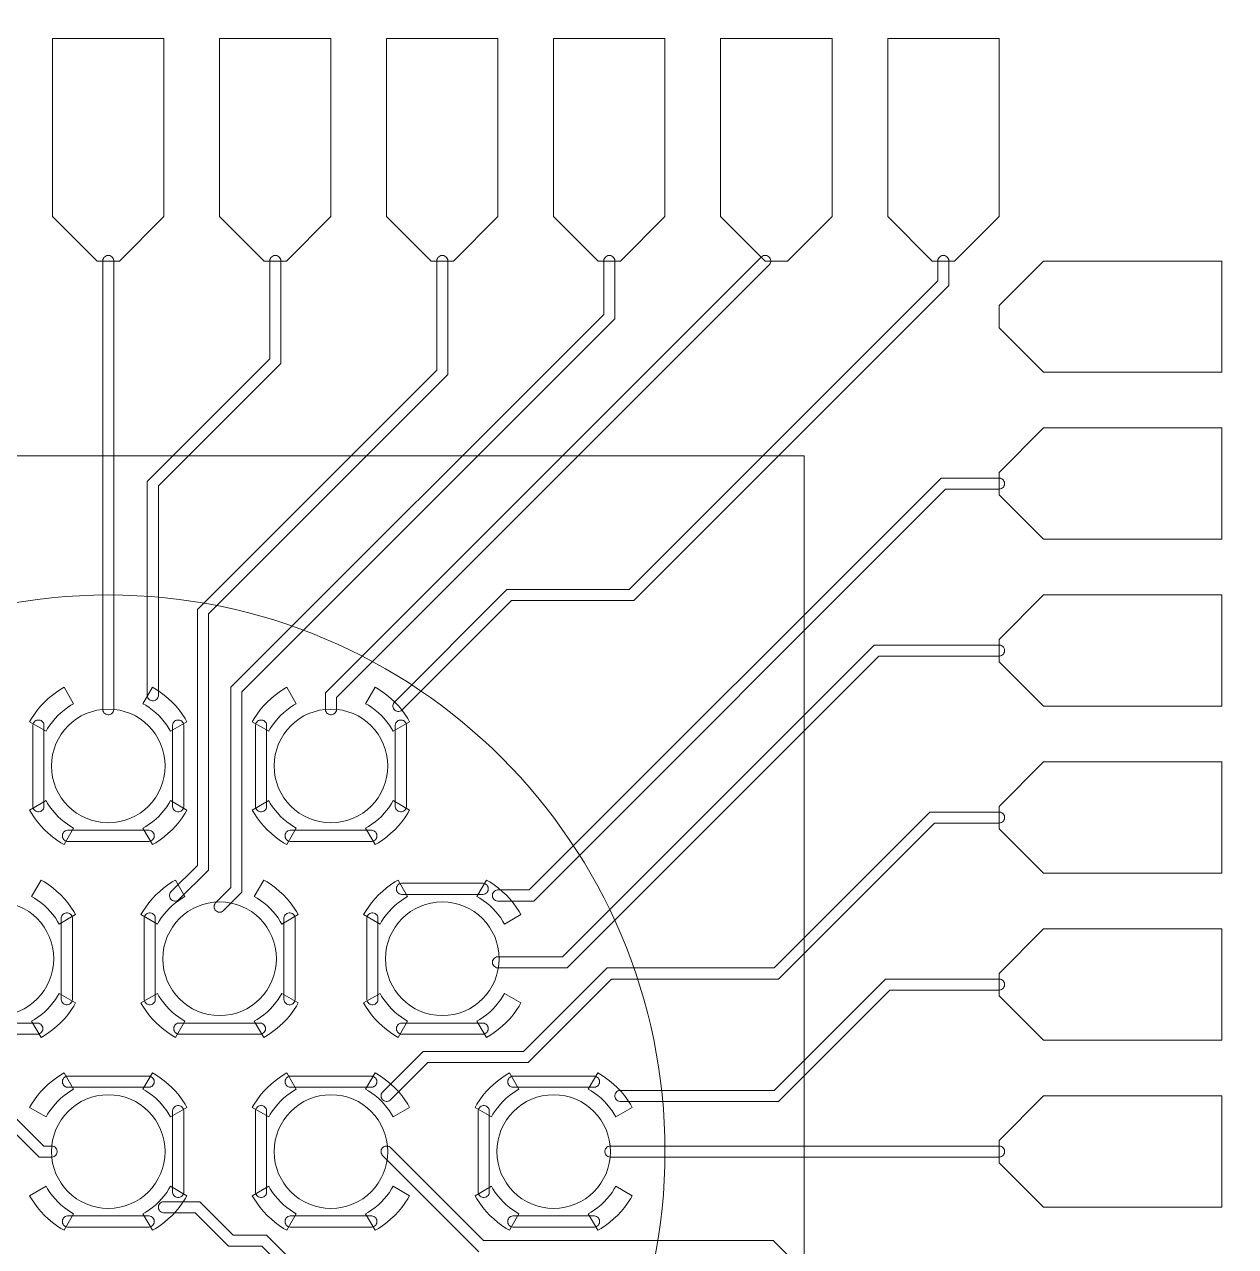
# Model space of a CAD drawing. Extents: x -17000 to 83000, y -71302 to 39000.
# Drawn here: x 54247 to 65125, y -22853 to -11875 of the extents above; entities that cross this region are included whole.
import ezdxf

# ---------------------------------------------------------------- set-up
doc = ezdxf.new("R2010")
doc.units = 0
for name, color, linetype, lineweight, true_color in [('Boundaries', 6, 'Continuous', 5, 0xff00ff), ('Central Electrodes', 5, 'Continuous', 5, 0x0000ff), ('Connectors', 4, 'Continuous', 5, 0x00ffff), ('Reference Electrodes', 30, 'Continuous', 5, 0xff7f00)]:
    doc.layers.add(name, color=color, linetype=linetype, lineweight=lineweight, true_color=true_color)

msp = doc.modelspace()

# ---------------------------------------------------------------- linework, layer by layer
at = {"layer": 'Boundaries'}
for points in [[(61250, -15750), (48750, -15750)], [(61250, -28250), (61250, -15750)]]:
    msp.add_lwpolyline(points, dxfattribs=at)
for centre, radius in [((33000, -11000), 50000), ((33000, -11000), 47500), ((55000, -22000), 5000)]:
    msp.add_circle(centre, radius, dxfattribs=at)
at = {"layer": 'Central Electrodes'}
for points in [[(54900, -14000), (54500, -13600), (54500, -12000), (55500, -12000), (55500, -13600), (55100, -14000)], [(56400, -14000), (56000, -13600), (56000, -12000), (57000, -12000), (57000, -13600), (56600, -14000)], [(57900, -14000), (57500, -13600), (57500, -12000), (58500, -12000), (58500, -13600), (58100, -14000)], [(59400, -14000), (59000, -13600), (59000, -12000), (60000, -12000), (60000, -13600), (59600, -14000)], [(60900, -14000), (60500, -13600), (60500, -12000), (61500, -12000), (61500, -13600), (61100, -14000)], [(62400, -14000), (62000, -13600), (62000, -12000), (63000, -12000), (63000, -13600), (62600, -14000)], [(63400, -15000), (63000, -14600), (63000, -14400), (63400, -14000), (65000, -14000), (65000, -15000)], [(63400, -16500), (63000, -16100), (63000, -15900), (63400, -15500), (65000, -15500), (65000, -16500)], [(63400, -18000), (63000, -17600), (63000, -17400), (63400, -17000), (65000, -17000), (65000, -18000)], [(63400, -19500), (63000, -19100), (63000, -18900), (63400, -18500), (65000, -18500), (65000, -19500)], [(63400, -21000), (63000, -20600), (63000, -20400), (63400, -20000), (65000, -20000), (65000, -21000)], [(63400, -22500), (63000, -22100), (63000, -21900), (63400, -21500), (65000, -21500), (65000, -22500)]]:
    msp.add_lwpolyline(points, close=True, dxfattribs=at)
for centre in [(55000, -18535.898), (57000, -18535.898), (54000, -20267.949), (56000, -20267.949), (58000, -20267.949), (55000, -22000), (57000, -22000), (59000, -22000)]:
    msp.add_circle(centre, 510.252, dxfattribs=at)
at = {"layer": 'Connectors'}
for points in [[(54995.075, -18075.646), (54985.416, -18073.725), (54976.316, -18069.955), (54968.127, -18064.484), (54961.162, -18057.519), (54955.691, -18049.33), (54951.921, -18040.23), (54950, -18030.571), (54950, -13995.075), (54951.921, -13985.416), (54955.691, -13976.316), (54961.162, -13968.127), (54968.127, -13961.162), (54976.316, -13955.691), (54985.416, -13951.921), (54995.075, -13950), (55004.925, -13950), (55014.584, -13951.921), (55023.684, -13955.691), (55031.873, -13961.162), (55038.838, -13968.127), (55044.309, -13976.316), (55048.079, -13985.416), (55050, -13995.075), (55050, -18030.571), (55048.079, -18040.23), (55044.309, -18049.33), (55038.838, -18057.519), (55031.873, -18064.484), (55023.684, -18069.955), (55014.584, -18073.725), (55004.925, -18075.646)], [(55395.075, -17950), (55385.416, -17948.079), (55376.316, -17944.309), (55368.127, -17938.838), (55361.162, -17931.873), (55355.691, -17923.684), (55351.921, -17914.584), (55350, -17904.925), (55350, -15979.29), (56450, -14879.29), (56450, -13995.075), (56451.921, -13985.416), (56455.691, -13976.316), (56461.162, -13968.127), (56468.127, -13961.162), (56476.316, -13955.691), (56485.416, -13951.921), (56495.075, -13950), (56504.925, -13950), (56514.584, -13951.921), (56523.684, -13955.691), (56531.873, -13961.162), (56538.838, -13968.127), (56544.309, -13976.316), (56548.079, -13985.416), (56550, -13995.075), (56550, -14920.71), (55450, -16020.71), (55450, -17904.925), (55448.079, -17914.584), (55444.309, -17923.684), (55438.838, -17931.873), (55431.873, -17938.838), (55423.684, -17944.309), (55414.584, -17948.079), (55404.925, -17950)], [(55595.075, -19750), (55585.415, -19748.078), (55576.316, -19744.309), (55568.127, -19738.838), (55561.162, -19731.873), (55555.691, -19723.684), (55551.922, -19714.585), (55550, -19704.925), (55550, -19695.076), (55551.922, -19685.416), (55555.691, -19676.316), (55561.163, -19668.127), (55800, -19429.29), (55800, -17129.29), (57950, -14979.29), (57950, -13995.075), (57951.921, -13985.416), (57955.691, -13976.316), (57961.162, -13968.127), (57968.127, -13961.162), (57976.316, -13955.691), (57985.416, -13951.921), (57995.075, -13950), (58004.925, -13950), (58014.584, -13951.921), (58023.684, -13955.691), (58031.873, -13961.162), (58038.838, -13968.127), (58044.309, -13976.316), (58048.079, -13985.416), (58050, -13995.075), (58050, -15020.71), (55900, -17170.71), (55900, -19470.71), (55631.873, -19738.837), (55623.684, -19744.309), (55614.584, -19748.078), (55604.924, -19750)], [(55995.075, -19850), (55985.415, -19848.078), (55976.316, -19844.309), (55968.127, -19838.838), (55961.162, -19831.873), (55955.691, -19823.684), (55951.922, -19814.585), (55950, -19804.925), (55950, -19795.076), (55951.922, -19785.416), (55955.691, -19776.316), (55961.163, -19768.127), (56100, -19629.29), (56100, -17829.29), (59450, -14479.29), (59450, -13995.075), (59451.921, -13985.416), (59455.691, -13976.316), (59461.162, -13968.127), (59468.127, -13961.162), (59476.316, -13955.691), (59485.416, -13951.921), (59495.075, -13950), (59504.925, -13950), (59514.584, -13951.921), (59523.684, -13955.691), (59531.873, -13961.162), (59538.838, -13968.127), (59544.309, -13976.316), (59548.079, -13985.416), (59550, -13995.075), (59550, -14520.71), (56200, -17870.71), (56200, -19670.71), (56031.873, -19838.837), (56023.684, -19844.309), (56014.584, -19848.078), (56004.924, -19850)], [(56995.075, -18075.646), (56985.416, -18073.725), (56976.316, -18069.955), (56968.127, -18064.484), (56961.162, -18057.519), (56955.691, -18049.33), (56951.921, -18040.23), (56950, -18030.571), (56950, -17879.29), (60868.127, -13961.163), (60876.316, -13955.691), (60885.416, -13951.922), (60895.076, -13950), (60904.925, -13950), (60914.585, -13951.922), (60923.684, -13955.691), (60931.873, -13961.162), (60938.838, -13968.127), (60944.309, -13976.316), (60948.078, -13985.415), (60950, -13995.075), (60950, -14004.924), (60948.078, -14014.584), (60944.309, -14023.684), (60938.837, -14031.873), (57050, -17920.71), (57050, -18030.571), (57048.079, -18040.23), (57044.309, -18049.33), (57038.838, -18057.519), (57031.873, -18064.484), (57023.684, -18069.955), (57014.584, -18073.725), (57004.925, -18075.646)], [(57600.485, -18047.192), (57590.823, -18045.283), (57581.718, -18041.525), (57573.522, -18036.064), (57566.549, -18029.108), (57561.067, -18020.926), (57557.286, -18011.832), (57555.352, -18002.174), (57555.34, -17992.325), (57557.249, -17982.663), (57561.007, -17973.558), (57566.468, -17965.362), (58579.252, -16950), (59679.29, -16950), (62450, -14179.29), (62450, -13995.075), (62451.921, -13985.416), (62455.691, -13976.316), (62461.162, -13968.127), (62468.127, -13961.162), (62476.316, -13955.691), (62485.416, -13951.921), (62495.075, -13950), (62504.925, -13950), (62514.584, -13951.921), (62523.684, -13955.691), (62531.873, -13961.162), (62538.838, -13968.127), (62544.309, -13976.316), (62548.079, -13985.416), (62550, -13995.075), (62550, -14220.71), (59720.71, -17050), (58620.748, -17050), (57637.268, -18035.983), (57629.086, -18041.465), (57619.992, -18045.246), (57610.334, -18047.18)], [(58495.075, -19750), (58485.416, -19748.079), (58476.316, -19744.309), (58468.127, -19738.838), (58461.162, -19731.873), (58455.691, -19723.684), (58451.921, -19714.584), (58450, -19704.925), (58450, -19695.075), (58451.921, -19685.416), (58455.691, -19676.316), (58461.162, -19668.127), (58468.127, -19661.162), (58476.316, -19655.691), (58485.416, -19651.921), (58495.075, -19650), (58779.29, -19650), (62479.29, -15950), (63004.925, -15950), (63014.584, -15951.921), (63023.684, -15955.691), (63031.873, -15961.162), (63038.838, -15968.127), (63044.309, -15976.316), (63048.079, -15985.416), (63050, -15995.075), (63050, -16004.925), (63048.079, -16014.584), (63044.309, -16023.684), (63038.838, -16031.873), (63031.873, -16038.838), (63023.684, -16044.309), (63014.584, -16048.079), (63004.925, -16050), (62520.71, -16050), (58820.71, -19750)], [(58495.075, -20350), (58485.416, -20348.079), (58476.316, -20344.309), (58468.127, -20338.838), (58461.162, -20331.873), (58455.691, -20323.684), (58451.921, -20314.584), (58450, -20304.925), (58450, -20295.075), (58451.921, -20285.416), (58455.691, -20276.316), (58461.162, -20268.127), (58468.127, -20261.162), (58476.316, -20255.691), (58485.416, -20251.921), (58495.075, -20250), (59079.29, -20250), (61879.29, -17450), (63004.925, -17450), (63014.584, -17451.921), (63023.684, -17455.691), (63031.873, -17461.162), (63038.838, -17468.127), (63044.309, -17476.316), (63048.079, -17485.416), (63050, -17495.075), (63050, -17504.925), (63048.079, -17514.584), (63044.309, -17523.684), (63038.838, -17531.873), (63031.873, -17538.838), (63023.684, -17544.309), (63014.584, -17548.079), (63004.925, -17550), (61920.71, -17550), (59120.71, -20350)], [(54367.207, -18948.398), (54357.548, -18946.477), (54348.448, -18942.707), (54340.259, -18937.236), (54333.294, -18930.271), (54327.823, -18922.082), (54324.053, -18912.982), (54322.132, -18903.323), (54322.132, -18168.473), (54324.053, -18158.814), (54327.823, -18149.714), (54333.294, -18141.525), (54340.259, -18134.56), (54348.448, -18129.089), (54357.548, -18125.319), (54367.207, -18123.398), (54377.057, -18123.398), (54386.716, -18125.319), (54395.816, -18129.089), (54404.005, -18134.56), (54410.97, -18141.525), (54416.441, -18149.714), (54420.211, -18158.814), (54422.132, -18168.473), (54422.132, -18903.323), (54420.211, -18912.982), (54416.441, -18922.082), (54410.97, -18930.271), (54404.005, -18937.236), (54395.816, -18942.707), (54386.716, -18946.477), (54377.057, -18948.398)], [(55622.943, -18948.398), (55613.284, -18946.477), (55604.184, -18942.707), (55595.995, -18937.236), (55589.03, -18930.271), (55583.559, -18922.082), (55579.789, -18912.982), (55577.868, -18903.323), (55577.868, -18168.473), (55579.789, -18158.814), (55583.559, -18149.714), (55589.03, -18141.525), (55595.995, -18134.56), (55604.184, -18129.089), (55613.284, -18125.319), (55622.943, -18123.398), (55632.793, -18123.398), (55642.452, -18125.319), (55651.552, -18129.089), (55659.741, -18134.56), (55666.706, -18141.525), (55672.177, -18149.714), (55675.947, -18158.814), (55677.868, -18168.473), (55677.868, -18903.323), (55675.947, -18912.982), (55672.177, -18922.082), (55666.706, -18930.271), (55659.741, -18937.236), (55651.552, -18942.707), (55642.452, -18946.477), (55632.793, -18948.398)], [(56367.207, -18948.398), (56357.548, -18946.477), (56348.448, -18942.707), (56340.259, -18937.236), (56333.294, -18930.271), (56327.823, -18922.082), (56324.053, -18912.982), (56322.132, -18903.323), (56322.132, -18168.473), (56324.053, -18158.814), (56327.823, -18149.714), (56333.294, -18141.525), (56340.259, -18134.56), (56348.448, -18129.089), (56357.548, -18125.319), (56367.207, -18123.398), (56377.057, -18123.398), (56386.716, -18125.319), (56395.816, -18129.089), (56404.005, -18134.56), (56410.97, -18141.525), (56416.441, -18149.714), (56420.211, -18158.814), (56422.132, -18168.473), (56422.132, -18903.323), (56420.211, -18912.982), (56416.441, -18922.082), (56410.97, -18930.271), (56404.005, -18937.236), (56395.816, -18942.707), (56386.716, -18946.477), (56377.057, -18948.398)], [(57622.943, -18948.398), (57613.284, -18946.477), (57604.184, -18942.707), (57595.995, -18937.236), (57589.03, -18930.271), (57583.559, -18922.082), (57579.789, -18912.982), (57577.868, -18903.323), (57577.868, -18168.473), (57579.789, -18158.814), (57583.559, -18149.714), (57589.03, -18141.525), (57595.995, -18134.56), (57604.184, -18129.089), (57613.284, -18125.319), (57622.943, -18123.398), (57632.793, -18123.398), (57642.452, -18125.319), (57651.552, -18129.089), (57659.741, -18134.56), (57666.706, -18141.525), (57672.177, -18149.714), (57675.947, -18158.814), (57677.868, -18168.473), (57677.868, -18903.323), (57675.947, -18912.982), (57672.177, -18922.082), (57666.706, -18930.271), (57659.741, -18937.236), (57651.552, -18942.707), (57642.452, -18946.477), (57632.793, -18948.398)], [(57495.075, -21550), (57485.415, -21548.078), (57476.316, -21544.309), (57468.127, -21538.838), (57461.162, -21531.873), (57455.691, -21523.684), (57451.922, -21514.585), (57450, -21504.925), (57450, -21495.076), (57451.922, -21485.416), (57455.691, -21476.316), (57461.163, -21468.127), (57829.29, -21100), (58729.29, -21100), (59479.29, -20350), (60979.29, -20350), (62379.29, -18950), (63004.925, -18950), (63014.584, -18951.921), (63023.684, -18955.691), (63031.873, -18961.162), (63038.838, -18968.127), (63044.309, -18976.316), (63048.079, -18985.416), (63050, -18995.075), (63050, -19004.925), (63048.079, -19014.584), (63044.309, -19023.684), (63038.838, -19031.873), (63031.873, -19038.838), (63023.684, -19044.309), (63014.584, -19048.079), (63004.925, -19050), (62420.71, -19050), (61020.71, -20450), (59520.71, -20450), (58770.71, -21200), (57870.71, -21200), (57531.873, -21538.837), (57523.684, -21544.309), (57514.584, -21548.078), (57504.924, -21550)], [(54632.575, -19213.767), (54622.916, -19211.846), (54613.816, -19208.076), (54605.627, -19202.605), (54598.662, -19195.64), (54593.191, -19187.451), (54589.421, -19178.351), (54587.5, -19168.692), (54587.5, -19158.842), (54589.421, -19149.183), (54593.191, -19140.083), (54598.662, -19131.894), (54605.627, -19124.929), (54613.816, -19119.458), (54622.916, -19115.688), (54632.575, -19113.767), (55367.425, -19113.767), (55377.084, -19115.688), (55386.184, -19119.458), (55394.373, -19124.929), (55401.338, -19131.894), (55406.809, -19140.083), (55410.579, -19149.183), (55412.5, -19158.842), (55412.5, -19168.692), (55410.579, -19178.351), (55406.809, -19187.451), (55401.338, -19195.64), (55394.373, -19202.605), (55386.184, -19208.076), (55377.084, -19211.846), (55367.425, -19213.767)], [(56632.575, -19213.767), (56622.916, -19211.846), (56613.816, -19208.076), (56605.627, -19202.605), (56598.662, -19195.64), (56593.191, -19187.451), (56589.421, -19178.351), (56587.5, -19168.692), (56587.5, -19158.842), (56589.421, -19149.183), (56593.191, -19140.083), (56598.662, -19131.894), (56605.627, -19124.929), (56613.816, -19119.458), (56622.916, -19115.688), (56632.575, -19113.767), (57367.425, -19113.767), (57377.084, -19115.688), (57386.184, -19119.458), (57394.373, -19124.929), (57401.338, -19131.894), (57406.809, -19140.083), (57410.579, -19149.183), (57412.5, -19158.842), (57412.5, -19168.692), (57410.579, -19178.351), (57406.809, -19187.451), (57401.338, -19195.64), (57394.373, -19202.605), (57386.184, -19208.076), (57377.084, -19211.846), (57367.425, -19213.767)], [(57632.575, -19690.081), (57622.916, -19688.16), (57613.816, -19684.39), (57605.627, -19678.919), (57598.662, -19671.954), (57593.191, -19663.765), (57589.421, -19654.665), (57587.5, -19645.006), (57587.5, -19635.156), (57589.421, -19625.497), (57593.191, -19616.397), (57598.662, -19608.208), (57605.627, -19601.243), (57613.816, -19595.772), (57622.916, -19592.002), (57632.575, -19590.081), (58367.425, -19590.081), (58377.084, -19592.002), (58386.184, -19595.772), (58394.373, -19601.243), (58401.338, -19608.208), (58406.809, -19616.397), (58410.579, -19625.497), (58412.5, -19635.156), (58412.5, -19645.006), (58410.579, -19654.665), (58406.809, -19663.765), (58401.338, -19671.954), (58394.373, -19678.919), (58386.184, -19684.39), (58377.084, -19688.16), (58367.425, -19690.081)], [(54622.943, -20680.449), (54613.284, -20678.528), (54604.184, -20674.758), (54595.995, -20669.287), (54589.03, -20662.322), (54583.559, -20654.133), (54579.789, -20645.033), (54577.868, -20635.374), (54577.868, -19900.524), (54579.789, -19890.865), (54583.559, -19881.765), (54589.03, -19873.576), (54595.995, -19866.611), (54604.184, -19861.14), (54613.284, -19857.37), (54622.943, -19855.449), (54632.793, -19855.449), (54642.452, -19857.37), (54651.552, -19861.14), (54659.741, -19866.611), (54666.706, -19873.576), (54672.177, -19881.765), (54675.947, -19890.865), (54677.868, -19900.524), (54677.868, -20635.374), (54675.947, -20645.033), (54672.177, -20654.133), (54666.706, -20662.322), (54659.741, -20669.287), (54651.552, -20674.758), (54642.452, -20678.528), (54632.793, -20680.449)], [(55367.207, -20680.449), (55357.548, -20678.528), (55348.448, -20674.758), (55340.259, -20669.287), (55333.294, -20662.322), (55327.823, -20654.133), (55324.053, -20645.033), (55322.132, -20635.374), (55322.132, -19900.524), (55324.053, -19890.865), (55327.823, -19881.765), (55333.294, -19873.576), (55340.259, -19866.611), (55348.448, -19861.14), (55357.548, -19857.37), (55367.207, -19855.449), (55377.057, -19855.449), (55386.716, -19857.37), (55395.816, -19861.14), (55404.005, -19866.611), (55410.97, -19873.576), (55416.441, -19881.765), (55420.211, -19890.865), (55422.132, -19900.524), (55422.132, -20635.374), (55420.211, -20645.033), (55416.441, -20654.133), (55410.97, -20662.322), (55404.005, -20669.287), (55395.816, -20674.758), (55386.716, -20678.528), (55377.057, -20680.449)], [(56622.943, -20680.449), (56613.284, -20678.528), (56604.184, -20674.758), (56595.995, -20669.287), (56589.03, -20662.322), (56583.559, -20654.133), (56579.789, -20645.033), (56577.868, -20635.374), (56577.868, -19900.524), (56579.789, -19890.865), (56583.559, -19881.765), (56589.03, -19873.576), (56595.995, -19866.611), (56604.184, -19861.14), (56613.284, -19857.37), (56622.943, -19855.449), (56632.793, -19855.449), (56642.452, -19857.37), (56651.552, -19861.14), (56659.741, -19866.611), (56666.706, -19873.576), (56672.177, -19881.765), (56675.947, -19890.865), (56677.868, -19900.524), (56677.868, -20635.374), (56675.947, -20645.033), (56672.177, -20654.133), (56666.706, -20662.322), (56659.741, -20669.287), (56651.552, -20674.758), (56642.452, -20678.528), (56632.793, -20680.449)], [(57367.207, -20680.449), (57357.548, -20678.528), (57348.448, -20674.758), (57340.259, -20669.287), (57333.294, -20662.322), (57327.823, -20654.133), (57324.053, -20645.033), (57322.132, -20635.374), (57322.132, -19900.524), (57324.053, -19890.865), (57327.823, -19881.765), (57333.294, -19873.576), (57340.259, -19866.611), (57348.448, -19861.14), (57357.548, -19857.37), (57367.207, -19855.449), (57377.057, -19855.449), (57386.716, -19857.37), (57395.816, -19861.14), (57404.005, -19866.611), (57410.97, -19873.576), (57416.441, -19881.765), (57420.211, -19890.865), (57422.132, -19900.524), (57422.132, -20635.374), (57420.211, -20645.033), (57416.441, -20654.133), (57410.97, -20662.322), (57404.005, -20669.287), (57395.816, -20674.758), (57386.716, -20678.528), (57377.057, -20680.449)], [(59595.075, -21550), (59585.416, -21548.079), (59576.316, -21544.309), (59568.127, -21538.838), (59561.162, -21531.873), (59555.691, -21523.684), (59551.921, -21514.584), (59550, -21504.925), (59550, -21495.075), (59551.921, -21485.416), (59555.691, -21476.316), (59561.162, -21468.127), (59568.127, -21461.162), (59576.316, -21455.691), (59585.416, -21451.921), (59595.075, -21450), (60979.29, -21450), (61979.29, -20450), (63004.925, -20450), (63014.584, -20451.921), (63023.684, -20455.691), (63031.873, -20461.162), (63038.838, -20468.127), (63044.309, -20476.316), (63048.079, -20485.416), (63050, -20495.075), (63050, -20504.925), (63048.079, -20514.584), (63044.309, -20523.684), (63038.838, -20531.873), (63031.873, -20538.838), (63023.684, -20544.309), (63014.584, -20548.079), (63004.925, -20550), (62020.71, -20550), (61020.71, -21550)], [(55632.575, -20945.818), (55622.916, -20943.897), (55613.816, -20940.127), (55605.627, -20934.656), (55598.662, -20927.691), (55593.191, -20919.502), (55589.421, -20910.402), (55587.5, -20900.743), (55587.5, -20890.893), (55589.421, -20881.234), (55593.191, -20872.134), (55598.662, -20863.945), (55605.627, -20856.98), (55613.816, -20851.509), (55622.916, -20847.739), (55632.575, -20845.818), (56367.425, -20845.818), (56377.084, -20847.739), (56386.184, -20851.509), (56394.373, -20856.98), (56401.338, -20863.945), (56406.809, -20872.134), (56410.579, -20881.234), (56412.5, -20890.893), (56412.5, -20900.743), (56410.579, -20910.402), (56406.809, -20919.502), (56401.338, -20927.691), (56394.373, -20934.656), (56386.184, -20940.127), (56377.084, -20943.897), (56367.425, -20945.818)], [(57632.575, -20945.818), (57622.916, -20943.897), (57613.816, -20940.127), (57605.627, -20934.656), (57598.662, -20927.691), (57593.191, -20919.502), (57589.421, -20910.402), (57587.5, -20900.743), (57587.5, -20890.893), (57589.421, -20881.234), (57593.191, -20872.134), (57598.662, -20863.945), (57605.627, -20856.98), (57613.816, -20851.509), (57622.916, -20847.739), (57632.575, -20845.818), (58367.425, -20845.818), (58377.084, -20847.739), (58386.184, -20851.509), (58394.373, -20856.98), (58401.338, -20863.945), (58406.809, -20872.134), (58410.579, -20881.234), (58412.5, -20890.893), (58412.5, -20900.743), (58410.579, -20910.402), (58406.809, -20919.502), (58401.338, -20927.691), (58394.373, -20934.656), (58386.184, -20940.127), (58377.084, -20943.897), (58367.425, -20945.818)], [(54632.575, -21422.132), (54622.916, -21420.211), (54613.816, -21416.441), (54605.627, -21410.97), (54598.662, -21404.005), (54593.191, -21395.816), (54589.421, -21386.716), (54587.5, -21377.057), (54587.5, -21367.207), (54589.421, -21357.548), (54593.191, -21348.448), (54598.662, -21340.259), (54605.627, -21333.294), (54613.816, -21327.823), (54622.916, -21324.053), (54632.575, -21322.132), (55367.425, -21322.132), (55377.084, -21324.053), (55386.184, -21327.823), (55394.373, -21333.294), (55401.338, -21340.259), (55406.809, -21348.448), (55410.579, -21357.548), (55412.5, -21367.207), (55412.5, -21377.057), (55410.579, -21386.716), (55406.809, -21395.816), (55401.338, -21404.005), (55394.373, -21410.97), (55386.184, -21416.441), (55377.084, -21420.211), (55367.425, -21422.132)], [(56632.575, -21422.132), (56622.916, -21420.211), (56613.816, -21416.441), (56605.627, -21410.97), (56598.662, -21404.005), (56593.191, -21395.816), (56589.421, -21386.716), (56587.5, -21377.057), (56587.5, -21367.207), (56589.421, -21357.548), (56593.191, -21348.448), (56598.662, -21340.259), (56605.627, -21333.294), (56613.816, -21327.823), (56622.916, -21324.053), (56632.575, -21322.132), (57367.425, -21322.132), (57377.084, -21324.053), (57386.184, -21327.823), (57394.373, -21333.294), (57401.338, -21340.259), (57406.809, -21348.448), (57410.579, -21357.548), (57412.5, -21367.207), (57412.5, -21377.057), (57410.579, -21386.716), (57406.809, -21395.816), (57401.338, -21404.005), (57394.373, -21410.97), (57386.184, -21416.441), (57377.084, -21420.211), (57367.425, -21422.132)], [(58632.575, -21422.132), (58622.916, -21420.211), (58613.816, -21416.441), (58605.627, -21410.97), (58598.662, -21404.005), (58593.191, -21395.816), (58589.421, -21386.716), (58587.5, -21377.057), (58587.5, -21367.207), (58589.421, -21357.548), (58593.191, -21348.448), (58598.662, -21340.259), (58605.627, -21333.294), (58613.816, -21327.823), (58622.916, -21324.053), (58632.575, -21322.132), (59367.425, -21322.132), (59377.084, -21324.053), (59386.184, -21327.823), (59394.373, -21333.294), (59401.338, -21340.259), (59406.809, -21348.448), (59410.579, -21357.548), (59412.5, -21367.207), (59412.5, -21377.057), (59410.579, -21386.716), (59406.809, -21395.816), (59401.338, -21404.005), (59394.373, -21410.97), (59386.184, -21416.441), (59377.084, -21420.211), (59367.425, -21422.132)], [(55622.943, -22412.5), (55613.284, -22410.579), (55604.184, -22406.809), (55595.995, -22401.338), (55589.03, -22394.373), (55583.559, -22386.184), (55579.789, -22377.084), (55577.868, -22367.425), (55577.868, -21632.575), (55579.789, -21622.916), (55583.559, -21613.816), (55589.03, -21605.627), (55595.995, -21598.662), (55604.184, -21593.191), (55613.284, -21589.421), (55622.943, -21587.5), (55632.793, -21587.5), (55642.452, -21589.421), (55651.552, -21593.191), (55659.741, -21598.662), (55666.706, -21605.627), (55672.177, -21613.816), (55675.947, -21622.916), (55677.868, -21632.575), (55677.868, -22367.425), (55675.947, -22377.084), (55672.177, -22386.184), (55666.706, -22394.373), (55659.741, -22401.338), (55651.552, -22406.809), (55642.452, -22410.579), (55632.793, -22412.5)], [(56367.207, -22412.5), (56357.548, -22410.579), (56348.448, -22406.809), (56340.259, -22401.338), (56333.294, -22394.373), (56327.823, -22386.184), (56324.053, -22377.084), (56322.132, -22367.425), (56322.132, -21632.575), (56324.053, -21622.916), (56327.823, -21613.816), (56333.294, -21605.627), (56340.259, -21598.662), (56348.448, -21593.191), (56357.548, -21589.421), (56367.207, -21587.5), (56377.057, -21587.5), (56386.716, -21589.421), (56395.816, -21593.191), (56404.005, -21598.662), (56410.97, -21605.627), (56416.441, -21613.816), (56420.211, -21622.916), (56422.132, -21632.575), (56422.132, -22367.425), (56420.211, -22377.084), (56416.441, -22386.184), (56410.97, -22394.373), (56404.005, -22401.338), (56395.816, -22406.809), (56386.716, -22410.579), (56377.057, -22412.5)], [(58367.207, -22412.5), (58357.548, -22410.579), (58348.448, -22406.809), (58340.259, -22401.338), (58333.294, -22394.373), (58327.823, -22386.184), (58324.053, -22377.084), (58322.132, -22367.425), (58322.132, -21632.575), (58324.053, -21622.916), (58327.823, -21613.816), (58333.294, -21605.627), (58340.259, -21598.662), (58348.448, -21593.191), (58357.548, -21589.421), (58367.207, -21587.5), (58377.057, -21587.5), (58386.716, -21589.421), (58395.816, -21593.191), (58404.005, -21598.662), (58410.97, -21605.627), (58416.441, -21613.816), (58420.211, -21622.916), (58422.132, -21632.575), (58422.132, -22367.425), (58420.211, -22377.084), (58416.441, -22386.184), (58410.97, -22394.373), (58404.005, -22401.338), (58395.816, -22406.809), (58386.716, -22410.579), (58377.057, -22412.5)], [(59505.327, -22050), (59495.668, -22048.079), (59486.568, -22044.309), (59478.379, -22038.838), (59471.414, -22031.873), (59465.943, -22023.684), (59462.173, -22014.584), (59460.252, -22004.925), (59460.252, -21995.075), (59462.173, -21985.416), (59465.943, -21976.316), (59471.414, -21968.127), (59478.379, -21961.162), (59486.568, -21955.691), (59495.668, -21951.921), (59505.327, -21950), (63004.925, -21950), (63014.584, -21951.921), (63023.684, -21955.691), (63031.873, -21961.162), (63038.838, -21968.127), (63044.309, -21976.316), (63048.079, -21985.416), (63050, -21995.075), (63050, -22004.925), (63048.079, -22014.584), (63044.309, -22023.684), (63038.838, -22031.873), (63031.873, -22038.838), (63023.684, -22044.309), (63014.584, -22048.079), (63004.925, -22050)], [(54632.575, -22677.868), (54622.916, -22675.947), (54613.816, -22672.177), (54605.627, -22666.706), (54598.662, -22659.741), (54593.191, -22651.552), (54589.421, -22642.452), (54587.5, -22632.793), (54587.5, -22622.943), (54589.421, -22613.284), (54593.191, -22604.184), (54598.662, -22595.995), (54605.627, -22589.03), (54613.816, -22583.559), (54622.916, -22579.789), (54632.575, -22577.868), (55367.425, -22577.868), (55377.084, -22579.789), (55386.184, -22583.559), (55394.373, -22589.03), (55401.338, -22595.995), (55406.809, -22604.184), (55410.579, -22613.284), (55412.5, -22622.943), (55412.5, -22632.793), (55410.579, -22642.452), (55406.809, -22651.552), (55401.338, -22659.741), (55394.373, -22666.706), (55386.184, -22672.177), (55377.084, -22675.947), (55367.425, -22677.868)], [(56632.575, -22677.868), (56622.916, -22675.947), (56613.816, -22672.177), (56605.627, -22666.706), (56598.662, -22659.741), (56593.191, -22651.552), (56589.421, -22642.452), (56587.5, -22632.793), (56587.5, -22622.943), (56589.421, -22613.284), (56593.191, -22604.184), (56598.662, -22595.995), (56605.627, -22589.03), (56613.816, -22583.559), (56622.916, -22579.789), (56632.575, -22577.868), (57367.425, -22577.868), (57377.084, -22579.789), (57386.184, -22583.559), (57394.373, -22589.03), (57401.338, -22595.995), (57406.809, -22604.184), (57410.579, -22613.284), (57412.5, -22622.943), (57412.5, -22632.793), (57410.579, -22642.452), (57406.809, -22651.552), (57401.338, -22659.741), (57394.373, -22666.706), (57386.184, -22672.177), (57377.084, -22675.947), (57367.425, -22677.868)], [(58632.575, -22677.868), (58622.916, -22675.947), (58613.816, -22672.177), (58605.627, -22666.706), (58598.662, -22659.741), (58593.191, -22651.552), (58589.421, -22642.452), (58587.5, -22632.793), (58587.5, -22622.943), (58589.421, -22613.284), (58593.191, -22604.184), (58598.662, -22595.995), (58605.627, -22589.03), (58613.816, -22583.559), (58622.916, -22579.789), (58632.575, -22577.868), (59367.425, -22577.868), (59377.084, -22579.789), (59386.184, -22583.559), (59394.373, -22589.03), (59401.338, -22595.995), (59406.809, -22604.184), (59410.579, -22613.284), (59412.5, -22622.943), (59412.5, -22632.793), (59410.579, -22642.452), (59406.809, -22651.552), (59401.338, -22659.741), (59394.373, -22666.706), (59386.184, -22672.177), (59377.084, -22675.947), (59367.425, -22677.868)]]:
    msp.add_lwpolyline(points, close=True, dxfattribs=at)
for points in [[(53050, -20579.29), (54420.71, -21950), (54494.673, -21950), (54504.332, -21951.921), (54513.432, -21955.691), (54521.621, -21961.162), (54528.586, -21968.127), (54534.057, -21976.316), (54537.827, -21985.416), (54539.748, -21995.075), (54539.748, -22004.925), (54537.827, -22014.584), (54534.057, -22023.684), (54528.586, -22031.873), (54521.621, -22038.838), (54513.432, -22044.309), (54504.332, -22048.079), (54494.673, -22050), (54379.29, -22050), (52950, -20620.71)], [(53632.575, -20845.818), (54367.425, -20845.818), (54377.084, -20847.739), (54386.184, -20851.509), (54394.373, -20856.98), (54401.338, -20863.945), (54406.809, -20872.134), (54410.579, -20881.234), (54412.5, -20890.893), (54412.5, -20900.743), (54410.579, -20910.402), (54406.809, -20919.502), (54401.338, -20927.691), (54394.373, -20934.656), (54386.184, -20940.127), (54377.084, -20943.897), (54367.425, -20945.818), (53632.575, -20945.818)], [(58329.29, -22900), (57461.163, -22031.873), (57455.691, -22023.684), (57451.922, -22014.584), (57450, -22004.924), (57450, -21995.075), (57451.922, -21985.415), (57455.691, -21976.316), (57461.162, -21968.127), (57468.127, -21961.162), (57476.316, -21955.691), (57485.415, -21951.922), (57495.075, -21950), (57504.924, -21950), (57514.584, -21951.922), (57523.684, -21955.691), (57531.873, -21961.163), (58370.71, -22800), (60970.71, -22800), (61620.71, -23450)], [(56950, -23420.71), (56379.29, -22850), (56079.29, -22850), (55779.29, -22550), (55495.075, -22550), (55485.416, -22548.079), (55476.316, -22544.309), (55468.127, -22538.838), (55461.162, -22531.873), (55455.691, -22523.684), (55451.921, -22514.584), (55450, -22504.925), (55450, -22495.075), (55451.921, -22485.416), (55455.691, -22476.316), (55461.162, -22468.127), (55468.127, -22461.162), (55476.316, -22455.691), (55485.416, -22451.921), (55495.075, -22450), (55820.71, -22450), (56120.71, -22750), (56420.71, -22750), (57050, -23379.29)]]:
    msp.add_lwpolyline(points, dxfattribs=at)
at = {"layer": 'Reference Electrodes'}
for points in [[(54440.743, -18224.558), (54293.52, -18139.558), (54310.303, -18110.487), (54336.206, -18071.104), (54364.353, -18033.296), (54394.654, -17997.186), (54427.001, -17962.9), (54461.287, -17930.552), (54497.398, -17900.252), (54535.205, -17872.105), (54574.59, -17846.201), (54603.66, -17829.418), (54688.66, -17976.642), (54663.872, -17990.953), (54632.757, -18011.419), (54602.88, -18033.66), (54574.35, -18057.601), (54547.26, -18083.158), (54521.701, -18110.249), (54497.762, -18138.779), (54475.521, -18168.654), (54455.055, -18199.771)], [(55559.257, -18224.558), (55544.945, -18199.771), (55524.479, -18168.654), (55502.238, -18138.779), (55478.299, -18110.249), (55452.74, -18083.158), (55425.65, -18057.601), (55397.12, -18033.66), (55367.243, -18011.419), (55336.127, -17990.953), (55311.34, -17976.642), (55396.34, -17829.418), (55425.409, -17846.201), (55464.794, -17872.105), (55502.602, -17900.252), (55538.713, -17930.552), (55572.999, -17962.9), (55605.346, -17997.186), (55635.646, -18033.296), (55663.793, -18071.104), (55689.697, -18110.487), (55706.48, -18139.558)], [(56440.743, -18224.558), (56293.52, -18139.558), (56310.303, -18110.487), (56336.207, -18071.104), (56364.354, -18033.296), (56394.654, -17997.186), (56427.001, -17962.9), (56461.287, -17930.552), (56497.398, -17900.252), (56535.206, -17872.105), (56574.591, -17846.201), (56603.66, -17829.418), (56688.66, -17976.642), (56663.873, -17990.953), (56632.757, -18011.419), (56602.88, -18033.66), (56574.35, -18057.601), (56547.26, -18083.158), (56521.701, -18110.249), (56497.762, -18138.779), (56475.521, -18168.654), (56455.055, -18199.771)], [(57559.257, -18224.558), (57544.945, -18199.771), (57524.479, -18168.654), (57502.238, -18138.779), (57478.299, -18110.249), (57452.74, -18083.158), (57425.65, -18057.601), (57397.12, -18033.66), (57367.243, -18011.419), (57336.127, -17990.953), (57311.34, -17976.642), (57396.34, -17829.418), (57425.409, -17846.201), (57464.794, -17872.105), (57502.602, -17900.252), (57538.713, -17930.552), (57572.999, -17962.9), (57605.346, -17997.186), (57635.646, -18033.296), (57663.793, -18071.104), (57689.697, -18110.487), (57706.48, -18139.558)], [(54603.66, -19242.379), (54574.59, -19225.595), (54535.206, -19199.691), (54497.399, -19171.546), (54461.287, -19141.244), (54427.001, -19108.897), (54394.654, -19074.611), (54364.353, -19038.501), (54336.206, -19000.692), (54310.303, -18961.309), (54293.52, -18932.238), (54440.743, -18847.238), (54455.054, -18872.026), (54475.521, -18903.142), (54497.762, -18933.018), (54521.701, -18961.548), (54547.26, -18988.638), (54574.351, -19014.197), (54602.88, -19038.136), (54632.756, -19060.378), (54663.874, -19080.844), (54688.66, -19095.155)], [(55396.34, -19242.379), (55311.34, -19095.155), (55336.126, -19080.844), (55367.244, -19060.378), (55397.12, -19038.136), (55425.649, -19014.197), (55452.74, -18988.638), (55478.299, -18961.548), (55502.238, -18933.018), (55524.479, -18903.142), (55544.945, -18872.026), (55559.257, -18847.238), (55706.48, -18932.238), (55689.697, -18961.309), (55663.794, -19000.692), (55635.646, -19038.501), (55605.346, -19074.611), (55572.999, -19108.897), (55538.713, -19141.244), (55502.601, -19171.546), (55464.794, -19199.691), (55425.41, -19225.595)], [(56603.66, -19242.379), (56574.59, -19225.595), (56535.206, -19199.691), (56497.399, -19171.546), (56461.287, -19141.244), (56427.001, -19108.897), (56394.654, -19074.611), (56364.354, -19038.501), (56336.206, -19000.692), (56310.303, -18961.309), (56293.52, -18932.238), (56440.743, -18847.238), (56455.055, -18872.026), (56475.521, -18903.142), (56497.762, -18933.018), (56521.701, -18961.548), (56547.26, -18988.638), (56574.351, -19014.197), (56602.88, -19038.136), (56632.756, -19060.378), (56663.874, -19080.844), (56688.66, -19095.155)], [(57396.34, -19242.379), (57311.34, -19095.155), (57336.126, -19080.844), (57367.244, -19060.378), (57397.12, -19038.136), (57425.649, -19014.197), (57452.74, -18988.638), (57478.299, -18961.548), (57502.238, -18933.018), (57524.479, -18903.142), (57544.945, -18872.026), (57559.257, -18847.238), (57706.48, -18932.238), (57689.697, -18961.309), (57663.794, -19000.692), (57635.646, -19038.501), (57605.346, -19074.611), (57572.999, -19108.897), (57538.713, -19141.244), (57502.601, -19171.546), (57464.794, -19199.691), (57425.41, -19225.595)], [(54559.257, -19956.609), (54544.945, -19931.822), (54524.479, -19900.706), (54502.237, -19870.828), (54478.299, -19842.3), (54452.74, -19815.209), (54425.649, -19789.65), (54397.121, -19765.712), (54367.243, -19743.47), (54336.127, -19723.004), (54311.34, -19708.693), (54396.34, -19561.469), (54425.409, -19578.252), (54464.794, -19604.156), (54502.602, -19632.303), (54538.713, -19662.603), (54572.999, -19694.95), (54605.346, -19729.236), (54635.646, -19765.347), (54663.793, -19803.155), (54689.697, -19842.538), (54706.48, -19871.609)], [(55440.743, -19956.609), (55293.52, -19871.609), (55310.303, -19842.538), (55336.207, -19803.155), (55364.354, -19765.347), (55394.654, -19729.236), (55427.001, -19694.95), (55461.287, -19662.603), (55497.398, -19632.303), (55535.206, -19604.156), (55574.591, -19578.252), (55603.66, -19561.469), (55688.66, -19708.693), (55663.873, -19723.004), (55632.757, -19743.47), (55602.879, -19765.712), (55574.351, -19789.65), (55547.26, -19815.209), (55521.701, -19842.3), (55497.763, -19870.828), (55475.521, -19900.706), (55455.055, -19931.822)], [(56559.257, -19956.609), (56544.945, -19931.822), (56524.479, -19900.706), (56502.237, -19870.828), (56478.299, -19842.3), (56452.74, -19815.209), (56425.649, -19789.65), (56397.121, -19765.712), (56367.243, -19743.47), (56336.127, -19723.004), (56311.34, -19708.693), (56396.34, -19561.469), (56425.409, -19578.252), (56464.794, -19604.156), (56502.602, -19632.303), (56538.713, -19662.603), (56572.999, -19694.95), (56605.346, -19729.236), (56635.646, -19765.347), (56663.793, -19803.155), (56689.697, -19842.538), (56706.48, -19871.609)], [(57440.743, -19956.609), (57293.52, -19871.609), (57310.303, -19842.538), (57336.207, -19803.155), (57364.354, -19765.347), (57394.654, -19729.236), (57427.001, -19694.95), (57461.287, -19662.603), (57497.398, -19632.303), (57535.206, -19604.156), (57574.591, -19578.252), (57603.66, -19561.469), (57688.66, -19708.693), (57663.873, -19723.004), (57632.757, -19743.47), (57602.879, -19765.712), (57574.351, -19789.65), (57547.26, -19815.209), (57521.701, -19842.3), (57497.763, -19870.828), (57475.521, -19900.706), (57455.055, -19931.822)], [(58559.257, -19956.609), (58544.945, -19931.822), (58524.479, -19900.706), (58502.237, -19870.828), (58478.299, -19842.3), (58452.74, -19815.209), (58425.649, -19789.65), (58397.121, -19765.712), (58367.243, -19743.47), (58336.127, -19723.004), (58311.34, -19708.693), (58396.34, -19561.469), (58425.409, -19578.252), (58464.794, -19604.156), (58502.602, -19632.303), (58538.713, -19662.603), (58572.999, -19694.95), (58605.346, -19729.236), (58635.646, -19765.347), (58663.793, -19803.155), (58689.697, -19842.538), (58706.48, -19871.609)], [(54396.34, -20974.43), (54311.34, -20827.206), (54336.127, -20812.894), (54367.243, -20792.428), (54397.121, -20770.186), (54425.649, -20746.248), (54452.74, -20720.689), (54478.299, -20693.598), (54502.237, -20665.069), (54524.48, -20635.193), (54544.945, -20604.077), (54559.257, -20579.289), (54706.48, -20664.289), (54689.696, -20693.36), (54663.794, -20732.743), (54635.646, -20770.552), (54605.346, -20806.662), (54572.999, -20840.948), (54538.713, -20873.295), (54502.602, -20903.595), (54464.794, -20931.742), (54425.41, -20957.646)], [(55603.66, -20974.43), (55574.59, -20957.646), (55535.206, -20931.742), (55497.398, -20903.595), (55461.287, -20873.295), (55427.001, -20840.948), (55394.654, -20806.662), (55364.354, -20770.552), (55336.206, -20732.743), (55310.303, -20693.36), (55293.52, -20664.289), (55440.743, -20579.289), (55455.055, -20604.077), (55475.52, -20635.193), (55497.762, -20665.069), (55521.701, -20693.598), (55547.26, -20720.689), (55574.351, -20746.248), (55602.879, -20770.186), (55632.757, -20792.428), (55663.873, -20812.894), (55688.66, -20827.206)], [(56396.34, -20974.43), (56311.34, -20827.206), (56336.127, -20812.894), (56367.243, -20792.428), (56397.121, -20770.186), (56425.649, -20746.248), (56452.74, -20720.689), (56478.299, -20693.598), (56502.238, -20665.069), (56524.48, -20635.193), (56544.945, -20604.077), (56559.257, -20579.289), (56706.48, -20664.289), (56689.697, -20693.36), (56663.794, -20732.743), (56635.646, -20770.552), (56605.346, -20806.662), (56572.999, -20840.948), (56538.713, -20873.295), (56502.602, -20903.595), (56464.794, -20931.742), (56425.41, -20957.646)], [(57603.66, -20974.43), (57574.59, -20957.646), (57535.206, -20931.742), (57497.398, -20903.595), (57461.287, -20873.295), (57427.001, -20840.948), (57394.654, -20806.662), (57364.354, -20770.552), (57336.206, -20732.743), (57310.303, -20693.36), (57293.52, -20664.289), (57440.743, -20579.289), (57455.055, -20604.077), (57475.52, -20635.193), (57497.762, -20665.069), (57521.701, -20693.598), (57547.26, -20720.689), (57574.351, -20746.248), (57602.879, -20770.186), (57632.757, -20792.428), (57663.873, -20812.894), (57688.66, -20827.206)], [(58396.34, -20974.43), (58311.34, -20827.206), (58336.127, -20812.894), (58367.243, -20792.428), (58397.121, -20770.186), (58425.649, -20746.248), (58452.74, -20720.689), (58478.299, -20693.598), (58502.238, -20665.069), (58524.48, -20635.193), (58544.945, -20604.077), (58559.257, -20579.289), (58706.48, -20664.289), (58689.697, -20693.36), (58663.794, -20732.743), (58635.646, -20770.552), (58605.346, -20806.662), (58572.999, -20840.948), (58538.713, -20873.295), (58502.602, -20903.595), (58464.794, -20931.742), (58425.41, -20957.646)], [(54440.743, -21688.66), (54293.52, -21603.66), (54310.303, -21574.589), (54336.206, -21535.206), (54364.354, -21497.398), (54394.654, -21461.287), (54427.001, -21427.001), (54461.287, -21394.654), (54497.398, -21364.354), (54535.206, -21336.207), (54574.589, -21310.303), (54603.66, -21293.52), (54688.66, -21440.743), (54663.873, -21455.055), (54632.757, -21475.521), (54602.879, -21497.763), (54574.351, -21521.701), (54547.26, -21547.26), (54521.701, -21574.351), (54497.763, -21602.879), (54475.52, -21632.757), (54455.055, -21663.873)], [(55559.257, -21688.66), (55544.945, -21663.873), (55524.479, -21632.757), (55502.237, -21602.879), (55478.299, -21574.351), (55452.74, -21547.26), (55425.649, -21521.701), (55397.121, -21497.763), (55367.243, -21475.521), (55336.127, -21455.055), (55311.34, -21440.743), (55396.34, -21293.52), (55425.411, -21310.303), (55464.794, -21336.207), (55502.602, -21364.354), (55538.713, -21394.654), (55572.999, -21427.001), (55605.346, -21461.287), (55635.646, -21497.398), (55663.793, -21535.206), (55689.697, -21574.589), (55706.48, -21603.66)], [(56440.743, -21688.66), (56293.52, -21603.66), (56310.303, -21574.589), (56336.207, -21535.206), (56364.354, -21497.398), (56394.654, -21461.287), (56427.001, -21427.001), (56461.287, -21394.654), (56497.398, -21364.354), (56535.206, -21336.207), (56574.589, -21310.303), (56603.66, -21293.52), (56688.66, -21440.743), (56663.873, -21455.055), (56632.757, -21475.521), (56602.879, -21497.763), (56574.351, -21521.701), (56547.26, -21547.26), (56521.701, -21574.351), (56497.763, -21602.879), (56475.521, -21632.757), (56455.055, -21663.873)], [(57559.257, -21688.66), (57544.945, -21663.873), (57524.479, -21632.757), (57502.237, -21602.879), (57478.299, -21574.351), (57452.74, -21547.26), (57425.649, -21521.701), (57397.121, -21497.763), (57367.243, -21475.521), (57336.127, -21455.055), (57311.34, -21440.743), (57396.34, -21293.52), (57425.411, -21310.303), (57464.794, -21336.207), (57502.602, -21364.354), (57538.713, -21394.654), (57572.999, -21427.001), (57605.346, -21461.287), (57635.646, -21497.398), (57663.793, -21535.206), (57689.697, -21574.589), (57706.48, -21603.66)], [(58440.743, -21688.66), (58293.52, -21603.66), (58310.303, -21574.589), (58336.207, -21535.206), (58364.354, -21497.398), (58394.654, -21461.287), (58427.001, -21427.001), (58461.287, -21394.654), (58497.398, -21364.354), (58535.206, -21336.207), (58574.589, -21310.303), (58603.66, -21293.52), (58688.66, -21440.743), (58663.873, -21455.055), (58632.757, -21475.521), (58602.879, -21497.763), (58574.351, -21521.701), (58547.26, -21547.26), (58521.701, -21574.351), (58497.763, -21602.879), (58475.521, -21632.757), (58455.055, -21663.873)], [(59559.257, -21688.66), (59544.945, -21663.873), (59524.479, -21632.757), (59502.237, -21602.879), (59478.299, -21574.351), (59452.74, -21547.26), (59425.649, -21521.701), (59397.121, -21497.763), (59367.243, -21475.521), (59336.127, -21455.055), (59311.34, -21440.743), (59396.34, -21293.52), (59425.411, -21310.303), (59464.794, -21336.207), (59502.602, -21364.354), (59538.713, -21394.654), (59572.999, -21427.001), (59605.346, -21461.287), (59635.646, -21497.398), (59663.793, -21535.206), (59689.697, -21574.589), (59706.48, -21603.66)], [(54603.66, -22706.48), (54574.589, -22689.697), (54535.206, -22663.793), (54497.398, -22635.646), (54461.287, -22605.346), (54427.001, -22572.999), (54394.654, -22538.713), (54364.354, -22502.602), (54336.206, -22464.794), (54310.303, -22425.411), (54293.52, -22396.34), (54440.743, -22311.34), (54455.055, -22336.127), (54475.52, -22367.243), (54497.763, -22397.121), (54521.701, -22425.649), (54547.26, -22452.74), (54574.351, -22478.299), (54602.879, -22502.237), (54632.757, -22524.479), (54663.873, -22544.945), (54688.66, -22559.257)], [(55396.34, -22706.48), (55311.34, -22559.257), (55336.127, -22544.945), (55367.243, -22524.479), (55397.121, -22502.237), (55425.649, -22478.299), (55452.74, -22452.74), (55478.299, -22425.649), (55502.237, -22397.121), (55524.479, -22367.243), (55544.945, -22336.127), (55559.257, -22311.34), (55706.48, -22396.34), (55689.697, -22425.411), (55663.793, -22464.794), (55635.646, -22502.602), (55605.346, -22538.713), (55572.999, -22572.999), (55538.713, -22605.346), (55502.602, -22635.646), (55464.794, -22663.793), (55425.411, -22689.697)], [(56603.66, -22706.48), (56574.589, -22689.697), (56535.206, -22663.793), (56497.398, -22635.646), (56461.287, -22605.346), (56427.001, -22572.999), (56394.654, -22538.713), (56364.354, -22502.602), (56336.207, -22464.794), (56310.303, -22425.411), (56293.52, -22396.34), (56440.743, -22311.34), (56455.055, -22336.127), (56475.521, -22367.243), (56497.763, -22397.121), (56521.701, -22425.649), (56547.26, -22452.74), (56574.351, -22478.299), (56602.879, -22502.237), (56632.757, -22524.479), (56663.873, -22544.945), (56688.66, -22559.257)], [(57396.34, -22706.48), (57311.34, -22559.257), (57336.127, -22544.945), (57367.243, -22524.479), (57397.121, -22502.237), (57425.649, -22478.299), (57452.74, -22452.74), (57478.299, -22425.649), (57502.237, -22397.121), (57524.479, -22367.243), (57544.945, -22336.127), (57559.257, -22311.34), (57706.48, -22396.34), (57689.697, -22425.411), (57663.793, -22464.794), (57635.646, -22502.602), (57605.346, -22538.713), (57572.999, -22572.999), (57538.713, -22605.346), (57502.602, -22635.646), (57464.794, -22663.793), (57425.411, -22689.697)], [(58603.66, -22706.48), (58574.589, -22689.697), (58535.206, -22663.793), (58497.398, -22635.646), (58461.287, -22605.346), (58427.001, -22572.999), (58394.654, -22538.713), (58364.354, -22502.602), (58336.207, -22464.794), (58310.303, -22425.411), (58293.52, -22396.34), (58440.743, -22311.34), (58455.055, -22336.127), (58475.521, -22367.243), (58497.763, -22397.121), (58521.701, -22425.649), (58547.26, -22452.74), (58574.351, -22478.299), (58602.879, -22502.237), (58632.757, -22524.479), (58663.873, -22544.945), (58688.66, -22559.257)], [(59396.34, -22706.48), (59311.34, -22559.257), (59336.127, -22544.945), (59367.243, -22524.479), (59397.121, -22502.237), (59425.649, -22478.299), (59452.74, -22452.74), (59478.299, -22425.649), (59502.237, -22397.121), (59524.479, -22367.243), (59544.945, -22336.127), (59559.257, -22311.34), (59706.48, -22396.34), (59689.697, -22425.411), (59663.793, -22464.794), (59635.646, -22502.602), (59605.346, -22538.713), (59572.999, -22572.999), (59538.713, -22605.346), (59502.602, -22635.646), (59464.794, -22663.793), (59425.411, -22689.697)]]:
    msp.add_lwpolyline(points, close=True, dxfattribs=at)

doc.saveas('drawing.dxf')
